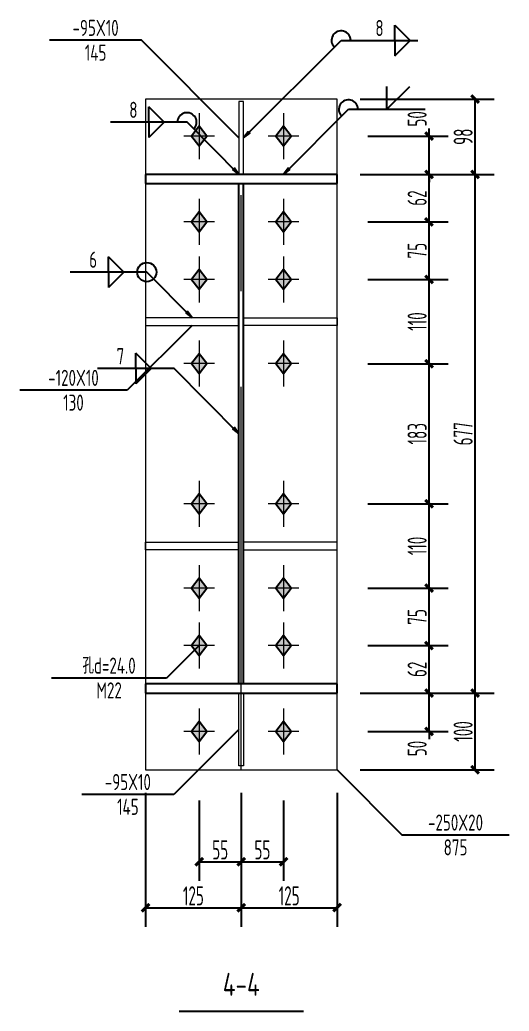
# Model space of a CAD drawing. Extents: x 447413 to 2975780, y -1432727 to 1301644.
# Drawn here: x 2662518 to 2668904, y -1145682 to -1132748 of the extents above; entities that cross this region are included whole.
import ezdxf
from ezdxf.enums import TextEntityAlignment as Align

# ---------------------------------------------------------------- set-up
doc = ezdxf.new("R2010")
doc.units = 0
doc.header["$LTSCALE"] = 1000
doc.header["$MEASUREMENT"] = 0
doc.linetypes.add('线型6', pattern=[8.75, 5, -1.25, 1.25, -1.25])
for name, color, linetype in [('10', 7, 'Continuous'), ('尺寸标注', 253, 'Continuous'), ('焊缝标注', 253, 'Continuous'), ('螺栓孔标注', 253, 'Continuous'), ('钢板标注', 253, 'Continuous')]:
    doc.layers.add(name, color=color, linetype=linetype)
doc.layers.add('20', color=2, linetype='Continuous', lineweight=18)
doc.styles.add('PkpmHz', font='Pkpmeng', dxfattribs={"width": 0.6, "bigfont": 'hztxt'})
doc.dimstyles.new('Pkpm_1.00', dxfattribs={"dimtxt": 250, "dimasz": 100, "dimexe": 250, "dimexo": 0.0625, "dimgap": 30, "dimtad": 1, "dimdec": 0, "dimrnd": 5, "dimzin": 0, "dimdsep": 46, "dimtxsty": 'PkpmHz', "dimblk1": 'ARCHTICK', "dimblk2": 'ARCHTICK', "dimsah": 1, "dimcen": 0.09, "dimadec": 0, "dimazin": 0, "dimtfac": 1, "dimtdec": 0, "dimtmove": 2, "dimatfit": 1, "dimfxl": 0, "dimtolj": 1, "dimtzin": 0, "dimarcsym": 0})

# ---------------------------------------------------------------- blocks, each defined once
blk = doc.blocks.new('_ArchTick')
at = {"color": 0, "linetype": 'ByBlock', "const_width": 0.4}
blk.add_lwpolyline([(-0.5, -0.5), (0.5, 0.5)], dxfattribs=at)
blk = doc.blocks.new('*D1105')
at = {"layer": 'Defpoints', "color": 0, "linetype": 'Continuous', "transparency": 16777216}
for p in [(2666658, -1134264), (2667858, -1134264), (2666658, -1134764)]:
    blk.add_point(p, dxfattribs=at)
at = {"layer": '尺寸标注', "color": 0, "linetype": 'Continuous', "lineweight": -2, "transparency": 16777216}
for p, q in [((2667858, -1134264), (2667858, -1134164)), ((2667058, -1134264), (2668108, -1134264)), ((2667858, -1134764), (2667858, -1134264)), ((2667058, -1134764), (2668108, -1134764)), ((2667858, -1134764), (2667858, -1134864))]:
    blk.add_line(p, q, dxfattribs=at)
at = {"layer": '尺寸标注', "color": 0, "linetype": 'Continuous', "lineweight": -2, "transparency": 16777216, "xscale": 100, "yscale": 100, "zscale": 100}
for p, rotation in [((2667858, -1134264), 270), ((2667858, -1134764), 90)]:
    blk.add_blockref('_ArchTick', p, dxfattribs=dict(at, rotation=rotation))
at = {"layer": '尺寸标注', "color": 0, "linetype": 'Continuous', "transparency": 16777216, "insert": (2667703, -1134040), "char_height": 250, "attachment_point": 5, "rotation": 90, "style": 'PkpmHz'}
blk.add_mtext('\\A1;50', dxfattribs=at)
blk = doc.blocks.new('*D1106')
at = {"layer": 'Defpoints', "color": 0, "linetype": 'Continuous', "transparency": 16777216}
for p in [(2666658, -1134764), (2667858, -1134764), (2666658, -1135384)]:
    blk.add_point(p, dxfattribs=at)
at = {"layer": '尺寸标注', "color": 0, "linetype": 'Continuous', "lineweight": -2, "transparency": 16777216}
for p, q in [((2667058, -1134764), (2668108, -1134764)), ((2667858, -1135384), (2667858, -1134764)), ((2667058, -1135384), (2668108, -1135384))]:
    blk.add_line(p, q, dxfattribs=at)
at = {"layer": '尺寸标注', "color": 0, "linetype": 'Continuous', "lineweight": -2, "transparency": 16777216, "xscale": 100, "yscale": 100, "zscale": 100}
for p, rotation in [((2667858, -1134764), 90), ((2667858, -1135384), 270)]:
    blk.add_blockref('_ArchTick', p, dxfattribs=dict(at, rotation=rotation))
at = {"layer": '尺寸标注', "color": 0, "linetype": 'Continuous', "transparency": 16777216, "insert": (2667703, -1135074), "char_height": 250, "attachment_point": 5, "rotation": 90, "style": 'PkpmHz'}
blk.add_mtext('\\A1;62', dxfattribs=at)
blk = doc.blocks.new('*D1107')
at = {"layer": 'Defpoints', "color": 0, "linetype": 'Continuous', "transparency": 16777216}
for p in [(2666658, -1136134), (2667858, -1136134), (2666658, -1137234)]:
    blk.add_point(p, dxfattribs=at)
at = {"layer": '尺寸标注', "color": 0, "linetype": 'Continuous', "lineweight": -2, "transparency": 16777216}
for p, q in [((2667058, -1136134), (2668108, -1136134)), ((2667858, -1137234), (2667858, -1136134)), ((2667058, -1137234), (2668108, -1137234))]:
    blk.add_line(p, q, dxfattribs=at)
at = {"layer": '尺寸标注', "color": 0, "linetype": 'Continuous', "lineweight": -2, "transparency": 16777216, "xscale": 100, "yscale": 100, "zscale": 100}
for p, rotation in [((2667858, -1136134), 90), ((2667858, -1137234), 270)]:
    blk.add_blockref('_ArchTick', p, dxfattribs=dict(at, rotation=rotation))
at = {"layer": '尺寸标注', "color": 0, "linetype": 'Continuous', "transparency": 16777216, "insert": (2667703, -1136684), "char_height": 250, "attachment_point": 5, "rotation": 90, "style": 'PkpmHz'}
blk.add_mtext('\\A1;110', dxfattribs=at)
blk = doc.blocks.new('*D1108')
at = {"layer": 'Defpoints', "color": 0, "linetype": 'Continuous', "transparency": 16777216}
for p in [(2666658, -1135384), (2667858, -1135384), (2666658, -1136134)]:
    blk.add_point(p, dxfattribs=at)
at = {"layer": '尺寸标注', "color": 0, "linetype": 'Continuous', "lineweight": -2, "transparency": 16777216}
for p, q in [((2667058, -1135384), (2668108, -1135384)), ((2667858, -1136134), (2667858, -1135384)), ((2667058, -1136134), (2668108, -1136134))]:
    blk.add_line(p, q, dxfattribs=at)
at = {"layer": '尺寸标注', "color": 0, "linetype": 'Continuous', "lineweight": -2, "transparency": 16777216, "xscale": 100, "yscale": 100, "zscale": 100}
for p, rotation in [((2667858, -1135384), 90), ((2667858, -1136134), 270)]:
    blk.add_blockref('_ArchTick', p, dxfattribs=dict(at, rotation=rotation))
at = {"layer": '尺寸标注', "color": 0, "linetype": 'Continuous', "transparency": 16777216, "insert": (2667703, -1135759), "char_height": 250, "attachment_point": 5, "rotation": 90, "style": 'PkpmHz'}
blk.add_mtext('\\A1;75', dxfattribs=at)
blk = doc.blocks.new('*D1109')
at = {"layer": 'Defpoints', "color": 0, "linetype": 'Continuous', "transparency": 16777216}
for p in [(2666658, -1141532), (2667858, -1141532), (2666658, -1142032)]:
    blk.add_point(p, dxfattribs=at)
at = {"layer": '尺寸标注', "color": 0, "linetype": 'Continuous', "lineweight": -2, "transparency": 16777216}
for p, q in [((2667058, -1141532), (2668108, -1141532)), ((2667858, -1141532), (2667858, -1141432)), ((2667858, -1142032), (2667858, -1141532)), ((2667058, -1142032), (2668108, -1142032)), ((2667858, -1142032), (2667858, -1142132))]:
    blk.add_line(p, q, dxfattribs=at)
at = {"layer": '尺寸标注', "color": 0, "linetype": 'Continuous', "lineweight": -2, "transparency": 16777216, "xscale": 100, "yscale": 100, "zscale": 100}
for p, rotation in [((2667858, -1141532), 270), ((2667858, -1142032), 90)]:
    blk.add_blockref('_ArchTick', p, dxfattribs=dict(at, rotation=rotation))
at = {"layer": '尺寸标注', "color": 0, "linetype": 'Continuous', "transparency": 16777216, "insert": (2667703, -1142255), "char_height": 250, "attachment_point": 5, "rotation": 90, "style": 'PkpmHz'}
blk.add_mtext('\\A1;50', dxfattribs=at)
blk = doc.blocks.new('*D1110')
at = {"layer": 'Defpoints', "color": 0, "linetype": 'Continuous', "transparency": 16777216}
for p in [(2666658, -1140912), (2667858, -1140912), (2666658, -1141532)]:
    blk.add_point(p, dxfattribs=at)
at = {"layer": '尺寸标注', "color": 0, "linetype": 'Continuous', "lineweight": -2, "transparency": 16777216}
for p, q in [((2667058, -1140912), (2668108, -1140912)), ((2667858, -1141532), (2667858, -1140912)), ((2667058, -1141532), (2668108, -1141532))]:
    blk.add_line(p, q, dxfattribs=at)
at = {"layer": '尺寸标注', "color": 0, "linetype": 'Continuous', "lineweight": -2, "transparency": 16777216, "xscale": 100, "yscale": 100, "zscale": 100}
for p, rotation in [((2667858, -1140912), 90), ((2667858, -1141532), 270)]:
    blk.add_blockref('_ArchTick', p, dxfattribs=dict(at, rotation=rotation))
at = {"layer": '尺寸标注', "color": 0, "linetype": 'Continuous', "transparency": 16777216, "insert": (2667703, -1141222), "char_height": 250, "attachment_point": 5, "rotation": 90, "style": 'PkpmHz'}
blk.add_mtext('\\A1;62', dxfattribs=at)
blk = doc.blocks.new('*D1111')
at = {"layer": 'Defpoints', "color": 0, "linetype": 'Continuous', "transparency": 16777216}
for p in [(2666658, -1140162), (2667858, -1140162), (2666658, -1140912)]:
    blk.add_point(p, dxfattribs=at)
at = {"layer": '尺寸标注', "color": 0, "linetype": 'Continuous', "lineweight": -2, "transparency": 16777216}
for p, q in [((2667058, -1140162), (2668108, -1140162)), ((2667858, -1140912), (2667858, -1140162)), ((2667058, -1140912), (2668108, -1140912))]:
    blk.add_line(p, q, dxfattribs=at)
at = {"layer": '尺寸标注', "color": 0, "linetype": 'Continuous', "lineweight": -2, "transparency": 16777216, "xscale": 100, "yscale": 100, "zscale": 100}
for p, rotation in [((2667858, -1140162), 90), ((2667858, -1140912), 270)]:
    blk.add_blockref('_ArchTick', p, dxfattribs=dict(at, rotation=rotation))
at = {"layer": '尺寸标注', "color": 0, "linetype": 'Continuous', "transparency": 16777216, "insert": (2667703, -1140537), "char_height": 250, "attachment_point": 5, "rotation": 90, "style": 'PkpmHz'}
blk.add_mtext('\\A1;75', dxfattribs=at)
blk = doc.blocks.new('*D1112')
at = {"layer": 'Defpoints', "color": 0, "linetype": 'Continuous', "transparency": 16777216}
for p in [(2666658, -1139062), (2667858, -1139062), (2666658, -1140162)]:
    blk.add_point(p, dxfattribs=at)
at = {"layer": '尺寸标注', "color": 0, "linetype": 'Continuous', "lineweight": -2, "transparency": 16777216}
for p, q in [((2667058, -1139062), (2668108, -1139062)), ((2667858, -1140162), (2667858, -1139062)), ((2667058, -1140162), (2668108, -1140162))]:
    blk.add_line(p, q, dxfattribs=at)
at = {"layer": '尺寸标注', "color": 0, "linetype": 'Continuous', "lineweight": -2, "transparency": 16777216, "xscale": 100, "yscale": 100, "zscale": 100}
for p, rotation in [((2667858, -1139062), 90), ((2667858, -1140162), 270)]:
    blk.add_blockref('_ArchTick', p, dxfattribs=dict(at, rotation=rotation))
at = {"layer": '尺寸标注', "color": 0, "linetype": 'Continuous', "transparency": 16777216, "insert": (2667703, -1139612), "char_height": 250, "attachment_point": 5, "rotation": 90, "style": 'PkpmHz'}
blk.add_mtext('\\A1;110', dxfattribs=at)
blk = doc.blocks.new('*D1113')
at = {"layer": 'Defpoints', "color": 0, "linetype": 'Continuous', "transparency": 16777216}
for p in [(2666658, -1137234), (2667858, -1137234), (2666658, -1139062)]:
    blk.add_point(p, dxfattribs=at)
at = {"layer": '尺寸标注', "color": 0, "linetype": 'Continuous', "lineweight": -2, "transparency": 16777216}
for p, q in [((2667058, -1137234), (2668108, -1137234)), ((2667858, -1139062), (2667858, -1137234)), ((2667058, -1139062), (2668108, -1139062))]:
    blk.add_line(p, q, dxfattribs=at)
at = {"layer": '尺寸标注', "color": 0, "linetype": 'Continuous', "lineweight": -2, "transparency": 16777216, "xscale": 100, "yscale": 100, "zscale": 100}
for p, rotation in [((2667858, -1137234), 90), ((2667858, -1139062), 270)]:
    blk.add_blockref('_ArchTick', p, dxfattribs=dict(at, rotation=rotation))
at = {"layer": '尺寸标注', "color": 0, "linetype": 'Continuous', "transparency": 16777216, "insert": (2667703, -1138148), "char_height": 250, "attachment_point": 5, "rotation": 90, "style": 'PkpmHz'}
blk.add_mtext('\\A1;183', dxfattribs=at)
blk = doc.blocks.new('*D1114')
at = {"layer": 'Defpoints', "color": 0, "linetype": 'Continuous', "transparency": 16777216}
for p in [(2664858, -1142532), (2665408, -1142532), (2665408, -1143732)]:
    blk.add_point(p, dxfattribs=at)
at = {"layer": '尺寸标注', "color": 0, "linetype": 'Continuous', "lineweight": -2, "transparency": 16777216}
for p, q in [((2664858, -1142932), (2664858, -1143982)), ((2665408, -1142932), (2665408, -1143982)), ((2664858, -1143732), (2665408, -1143732))]:
    blk.add_line(p, q, dxfattribs=at)
at = {"layer": '尺寸标注', "color": 0, "linetype": 'Continuous', "lineweight": -2, "transparency": 16777216, "xscale": 100, "yscale": 100, "zscale": 100, "rotation": 180}
blk.add_blockref('_ArchTick', (2664858, -1143732), dxfattribs=at)
at = {"layer": '尺寸标注', "color": 0, "linetype": 'Continuous', "lineweight": -2, "transparency": 16777216, "xscale": 100, "yscale": 100, "zscale": 100}
blk.add_blockref('_ArchTick', (2665408, -1143732), dxfattribs=at)
at = {"layer": '尺寸标注', "color": 0, "linetype": 'Continuous', "transparency": 16777216, "insert": (2665133, -1143577), "char_height": 250, "attachment_point": 5, "style": 'PkpmHz'}
blk.add_mtext('\\A1;55', dxfattribs=at)
blk = doc.blocks.new('*D1115')
at = {"layer": 'Defpoints', "color": 0, "linetype": 'Continuous', "transparency": 16777216}
for p in [(2665408, -1142532), (2665958, -1142532), (2665958, -1143732)]:
    blk.add_point(p, dxfattribs=at)
at = {"layer": '尺寸标注', "color": 0, "linetype": 'Continuous', "lineweight": -2, "transparency": 16777216}
for p, q in [((2665408, -1142932), (2665408, -1143982)), ((2665958, -1142932), (2665958, -1143982)), ((2665408, -1143732), (2665958, -1143732))]:
    blk.add_line(p, q, dxfattribs=at)
at = {"layer": '尺寸标注', "color": 0, "linetype": 'Continuous', "lineweight": -2, "transparency": 16777216, "xscale": 100, "yscale": 100, "zscale": 100, "rotation": 180}
blk.add_blockref('_ArchTick', (2665408, -1143732), dxfattribs=at)
at = {"layer": '尺寸标注', "color": 0, "linetype": 'Continuous', "lineweight": -2, "transparency": 16777216, "xscale": 100, "yscale": 100, "zscale": 100}
blk.add_blockref('_ArchTick', (2665958, -1143732), dxfattribs=at)
at = {"layer": '尺寸标注', "color": 0, "linetype": 'Continuous', "transparency": 16777216, "insert": (2665683, -1143577), "char_height": 250, "attachment_point": 5, "style": 'PkpmHz'}
blk.add_mtext('\\A1;55', dxfattribs=at)
blk = doc.blocks.new('*D1116')
at = {"layer": 'Defpoints', "color": 0, "linetype": 'Continuous', "transparency": 16777216}
for p in [(2664158, -1142532), (2665408, -1142532), (2665408, -1144332)]:
    blk.add_point(p, dxfattribs=at)
at = {"layer": '尺寸标注', "color": 0, "linetype": 'Continuous', "lineweight": -2, "transparency": 16777216}
for p, q in [((2664158, -1142832), (2664158, -1144582)), ((2665408, -1142832), (2665408, -1144582)), ((2664158, -1144332), (2665408, -1144332))]:
    blk.add_line(p, q, dxfattribs=at)
at = {"layer": '尺寸标注', "color": 0, "linetype": 'Continuous', "lineweight": -2, "transparency": 16777216, "xscale": 100, "yscale": 100, "zscale": 100, "rotation": 180}
blk.add_blockref('_ArchTick', (2664158, -1144332), dxfattribs=at)
at = {"layer": '尺寸标注', "color": 0, "linetype": 'Continuous', "lineweight": -2, "transparency": 16777216, "xscale": 100, "yscale": 100, "zscale": 100}
blk.add_blockref('_ArchTick', (2665408, -1144332), dxfattribs=at)
at = {"layer": '尺寸标注', "color": 0, "linetype": 'Continuous', "transparency": 16777216, "insert": (2664783, -1144177), "char_height": 250, "attachment_point": 5, "style": 'PkpmHz'}
blk.add_mtext('\\A1;125', dxfattribs=at)
blk = doc.blocks.new('*D1117')
at = {"layer": 'Defpoints', "color": 0, "linetype": 'Continuous', "transparency": 16777216}
for p in [(2665408, -1142532), (2666658, -1142532), (2666658, -1144332)]:
    blk.add_point(p, dxfattribs=at)
at = {"layer": '尺寸标注', "color": 0, "linetype": 'Continuous', "lineweight": -2, "transparency": 16777216}
for p, q in [((2665408, -1142832), (2665408, -1144582)), ((2666658, -1142832), (2666658, -1144582)), ((2665408, -1144332), (2666658, -1144332))]:
    blk.add_line(p, q, dxfattribs=at)
at = {"layer": '尺寸标注', "color": 0, "linetype": 'Continuous', "lineweight": -2, "transparency": 16777216, "xscale": 100, "yscale": 100, "zscale": 100, "rotation": 180}
blk.add_blockref('_ArchTick', (2665408, -1144332), dxfattribs=at)
at = {"layer": '尺寸标注', "color": 0, "linetype": 'Continuous', "lineweight": -2, "transparency": 16777216, "xscale": 100, "yscale": 100, "zscale": 100}
blk.add_blockref('_ArchTick', (2666658, -1144332), dxfattribs=at)
at = {"layer": '尺寸标注', "color": 0, "linetype": 'Continuous', "transparency": 16777216, "insert": (2666033, -1144177), "char_height": 250, "attachment_point": 5, "style": 'PkpmHz'}
blk.add_mtext('\\A1;125', dxfattribs=at)
blk = doc.blocks.new('*D1118')
at = {"layer": 'Defpoints', "color": 0, "linetype": 'Continuous', "transparency": 16777216}
for p in [(2666658, -1141532), (2668458, -1141532), (2666658, -1142532)]:
    blk.add_point(p, dxfattribs=at)
at = {"layer": '尺寸标注', "color": 0, "linetype": 'Continuous', "lineweight": -2, "transparency": 16777216}
for p, q in [((2666958, -1141532), (2668708, -1141532)), ((2668458, -1142532), (2668458, -1141532)), ((2666958, -1142532), (2668708, -1142532))]:
    blk.add_line(p, q, dxfattribs=at)
at = {"layer": '尺寸标注', "color": 0, "linetype": 'Continuous', "lineweight": -2, "transparency": 16777216, "xscale": 100, "yscale": 100, "zscale": 100}
for p, rotation in [((2668458, -1141532), 90), ((2668458, -1142532), 270)]:
    blk.add_blockref('_ArchTick', p, dxfattribs=dict(at, rotation=rotation))
at = {"layer": '尺寸标注', "color": 0, "linetype": 'Continuous', "transparency": 16777216, "insert": (2668303, -1142032), "char_height": 250, "attachment_point": 5, "rotation": 90, "style": 'PkpmHz'}
blk.add_mtext('\\A1;100', dxfattribs=at)
blk = doc.blocks.new('*D1119')
at = {"layer": 'Defpoints', "color": 0, "linetype": 'Continuous', "transparency": 16777216}
for p in [(2666658, -1134764), (2668458, -1134764), (2666658, -1141532)]:
    blk.add_point(p, dxfattribs=at)
at = {"layer": '尺寸标注', "color": 0, "linetype": 'Continuous', "lineweight": -2, "transparency": 16777216}
for p, q in [((2666958, -1134764), (2668708, -1134764)), ((2668458, -1141532), (2668458, -1134764)), ((2666958, -1141532), (2668708, -1141532))]:
    blk.add_line(p, q, dxfattribs=at)
at = {"layer": '尺寸标注', "color": 0, "linetype": 'Continuous', "lineweight": -2, "transparency": 16777216, "xscale": 100, "yscale": 100, "zscale": 100}
for p, rotation in [((2668458, -1134764), 90), ((2668458, -1141532), 270)]:
    blk.add_blockref('_ArchTick', p, dxfattribs=dict(at, rotation=rotation))
at = {"layer": '尺寸标注', "color": 0, "linetype": 'Continuous', "transparency": 16777216, "insert": (2668303, -1138148), "char_height": 250, "attachment_point": 5, "rotation": 90, "style": 'PkpmHz'}
blk.add_mtext('\\A1;677', dxfattribs=at)
blk = doc.blocks.new('*D1120')
at = {"layer": 'Defpoints', "color": 0, "linetype": 'Continuous', "transparency": 16777216}
for p in [(2666658, -1133782), (2668458, -1133782), (2666658, -1134764)]:
    blk.add_point(p, dxfattribs=at)
at = {"layer": '尺寸标注', "color": 0, "linetype": 'Continuous', "lineweight": -2, "transparency": 16777216}
for p, q in [((2666958, -1133782), (2668708, -1133782)), ((2668458, -1134764), (2668458, -1133782)), ((2666958, -1134764), (2668708, -1134764))]:
    blk.add_line(p, q, dxfattribs=at)
at = {"layer": '尺寸标注', "color": 0, "linetype": 'Continuous', "lineweight": -2, "transparency": 16777216, "xscale": 100, "yscale": 100, "zscale": 100}
for p, rotation in [((2668458, -1133782), 90), ((2668458, -1134764), 270)]:
    blk.add_blockref('_ArchTick', p, dxfattribs=dict(at, rotation=rotation))
at = {"layer": '尺寸标注', "color": 0, "linetype": 'Continuous', "transparency": 16777216, "insert": (2668303, -1134273), "char_height": 250, "attachment_point": 5, "rotation": 90, "style": 'PkpmHz'}
blk.add_mtext('\\A1;98', dxfattribs=at)

msp = doc.modelspace()

# ---------------------------------------------------------------- hatches: boundary and pattern name
at = {"layer": '10'}
for points in [[(2664857.9, -1134133.6), (2664757.9, -1134263.6), (2664857.9, -1134393.6), (2664957.9, -1134263.6)], [(2665957.9, -1134133.6), (2665857.9, -1134263.6), (2665957.9, -1134393.6), (2666057.9, -1134263.6)], [(2664857.9, -1135253.6), (2664757.9, -1135383.6), (2664857.9, -1135513.6), (2664957.9, -1135383.6)], [(2665957.9, -1135253.6), (2665857.9, -1135383.6), (2665957.9, -1135513.6), (2666057.9, -1135383.6)], [(2664857.9, -1136003.6), (2664757.9, -1136133.6), (2664857.9, -1136263.6), (2664957.9, -1136133.6)], [(2665957.9, -1136003.6), (2665857.9, -1136133.6), (2665957.9, -1136263.6), (2666057.9, -1136133.6)], [(2664857.9, -1137103.6), (2664757.9, -1137233.6), (2664857.9, -1137363.6), (2664957.9, -1137233.6)], [(2665957.9, -1137103.6), (2665857.9, -1137233.6), (2665957.9, -1137363.6), (2666057.9, -1137233.6)], [(2664857.9, -1138931.6), (2664757.9, -1139061.6), (2664857.9, -1139191.6), (2664957.9, -1139061.6)], [(2665957.9, -1138931.6), (2665857.9, -1139061.6), (2665957.9, -1139191.6), (2666057.9, -1139061.6)], [(2664857.9, -1140031.6), (2664757.9, -1140161.6), (2664857.9, -1140291.6), (2664957.9, -1140161.6)], [(2665957.9, -1140031.6), (2665857.9, -1140161.6), (2665957.9, -1140291.6), (2666057.9, -1140161.6)], [(2664857.9, -1140781.6), (2664757.9, -1140911.6), (2664857.9, -1141041.6), (2664957.9, -1140911.6)], [(2665957.9, -1140781.6), (2665857.9, -1140911.6), (2665957.9, -1141041.6), (2666057.9, -1140911.6)], [(2664857.9, -1141901.6), (2664757.9, -1142031.6), (2664857.9, -1142161.6), (2664957.9, -1142031.6)], [(2665957.9, -1141901.6), (2665857.9, -1142031.6), (2665957.9, -1142161.6), (2666057.9, -1142031.6)]]:
    msp.add_hatch(color=1, dxfattribs=at).paths.add_polyline_path(points)
at = {"layer": '焊缝标注'}
for points in [[(2665437.9, -1134288.6), (2665519.2, -1134228.5), (2665498, -1134207.3)], [(2665377.9, -1134763.6), (2665317.9, -1134682.2), (2665296.6, -1134703.3)], [(2665957.9, -1134763.6), (2666039.2, -1134703.5), (2666018, -1134682.3)], [(2664767.9, -1136633.6), (2664707.9, -1136552.2), (2664686.6, -1136573.3)], [(2665377.9, -1138147.6), (2665317.9, -1138066.2), (2665296.6, -1138087.4)]]:
    msp.add_hatch(color=256, dxfattribs=at).paths.add_polyline_path(points)

# ---------------------------------------------------------------- linework, layer by layer
at = {"layer": '10', "linetype": '线型6', "lineweight": 18}
msp.add_line((2665407.9, -1142536.7, 126000), (2665407.9, -1133776.7, 126000), dxfattribs=at)
at = {"layer": '10', "color": 9, "lineweight": 18}
for p, q in [((2664857.9, -1133963.6, 126000), (2664857.9, -1134563.6, 126000)), ((2665957.9, -1133963.6, 126000), (2665957.9, -1134563.6, 126000)), ((2665057.9, -1134263.6, 126000), (2664657.9, -1134263.6, 126000)), ((2666157.9, -1134263.6, 126000), (2665757.9, -1134263.6, 126000)), ((2664857.9, -1135083.6, 126000), (2664857.9, -1135683.6, 126000)), ((2665957.9, -1135083.6, 126000), (2665957.9, -1135683.6, 126000)), ((2665057.9, -1135383.6, 126000), (2664657.9, -1135383.6, 126000)), ((2666157.9, -1135383.6, 126000), (2665757.9, -1135383.6, 126000)), ((2664857.9, -1135833.6, 126000), (2664857.9, -1136433.6, 126000)), ((2665957.9, -1135833.6, 126000), (2665957.9, -1136433.6, 126000)), ((2665057.9, -1136133.6, 126000), (2664657.9, -1136133.6, 126000)), ((2666157.9, -1136133.6, 126000), (2665757.9, -1136133.6, 126000)), ((2664857.9, -1136933.6, 126000), (2664857.9, -1137533.6, 126000)), ((2665957.9, -1136933.6, 126000), (2665957.9, -1137533.6, 126000)), ((2665057.9, -1137233.6, 126000), (2664657.9, -1137233.6, 126000)), ((2666157.9, -1137233.6, 126000), (2665757.9, -1137233.6, 126000)), ((2664857.9, -1138761.6, 126000), (2664857.9, -1139361.6, 126000)), ((2665957.9, -1138761.6, 126000), (2665957.9, -1139361.6, 126000)), ((2665057.9, -1139061.6, 126000), (2664657.9, -1139061.6, 126000)), ((2666157.9, -1139061.6, 126000), (2665757.9, -1139061.6, 126000)), ((2664857.9, -1139861.6, 126000), (2664857.9, -1140461.6, 126000)), ((2665957.9, -1139861.6, 126000), (2665957.9, -1140461.6, 126000)), ((2665057.9, -1140161.6, 126000), (2664657.9, -1140161.6, 126000)), ((2666157.9, -1140161.6, 126000), (2665757.9, -1140161.6, 126000)), ((2664857.9, -1140611.6, 126000), (2664857.9, -1141211.6, 126000)), ((2665957.9, -1140611.6, 126000), (2665957.9, -1141211.6, 126000)), ((2665057.9, -1140911.6, 126000), (2664657.9, -1140911.6, 126000)), ((2666157.9, -1140911.6, 126000), (2665757.9, -1140911.6, 126000)), ((2664857.9, -1141731.6, 126000), (2664857.9, -1142331.6, 126000)), ((2665957.9, -1141731.6, 126000), (2665957.9, -1142331.6, 126000)), ((2665057.9, -1142031.6, 126000), (2664657.9, -1142031.6, 126000)), ((2666157.9, -1142031.6, 126000), (2665757.9, -1142031.6, 126000))]:
    msp.add_line(p, q, dxfattribs=at)
at = {"layer": '10', "color": 3}
for p, q in [((2666657.9, -1134763.6, 126000), (2664157.9, -1134763.6, 126000)), ((2664157.9, -1134763.6, 126000), (2664157.9, -1134883.6, 126000)), ((2666657.9, -1134883.6, 126000), (2666657.9, -1134763.6, 126000)), ((2664157.9, -1134883.6, 126000), (2666657.9, -1134883.6, 126000)), ((2665377.9, -1141411.6, 126000), (2665377.9, -1134883.6, 126000)), ((2665437.9, -1141411.6, 126000), (2665437.9, -1134883.6, 126000)), ((2666657.9, -1141411.6, 126000), (2664157.9, -1141411.6, 126000)), ((2664157.9, -1141411.6, 126000), (2664157.9, -1141531.6, 126000)), ((2666657.9, -1141531.6, 126000), (2666657.9, -1141411.6, 126000)), ((2664157.9, -1141531.6, 126000), (2666657.9, -1141531.6, 126000))]:
    msp.add_line(p, q, dxfattribs=at)
at = {"layer": '10'}
msp.add_line((2664597.9, -1145681.7, 126000), (2666217.9, -1145681.7, 126000), dxfattribs=at)
at = {"layer": '10', "color": 1, "linetype": 'Continuous', "elevation": 126000}
for points in [[(2664857.9, -1134133.6), (2664757.9, -1134263.6), (2664857.9, -1134393.6), (2664957.9, -1134263.6)], [(2665957.9, -1134133.6), (2665857.9, -1134263.6), (2665957.9, -1134393.6), (2666057.9, -1134263.6)], [(2664857.9, -1135253.6), (2664757.9, -1135383.6), (2664857.9, -1135513.6), (2664957.9, -1135383.6)], [(2665957.9, -1135253.6), (2665857.9, -1135383.6), (2665957.9, -1135513.6), (2666057.9, -1135383.6)], [(2664857.9, -1136003.6), (2664757.9, -1136133.6), (2664857.9, -1136263.6), (2664957.9, -1136133.6)], [(2665957.9, -1136003.6), (2665857.9, -1136133.6), (2665957.9, -1136263.6), (2666057.9, -1136133.6)], [(2664857.9, -1137103.6), (2664757.9, -1137233.6), (2664857.9, -1137363.6), (2664957.9, -1137233.6)], [(2665957.9, -1137103.6), (2665857.9, -1137233.6), (2665957.9, -1137363.6), (2666057.9, -1137233.6)], [(2664857.9, -1138931.6), (2664757.9, -1139061.6), (2664857.9, -1139191.6), (2664957.9, -1139061.6)], [(2665957.9, -1138931.6), (2665857.9, -1139061.6), (2665957.9, -1139191.6), (2666057.9, -1139061.6)], [(2664857.9, -1140031.6), (2664757.9, -1140161.6), (2664857.9, -1140291.6), (2664957.9, -1140161.6)], [(2665957.9, -1140031.6), (2665857.9, -1140161.6), (2665957.9, -1140291.6), (2666057.9, -1140161.6)], [(2664857.9, -1140781.6), (2664757.9, -1140911.6), (2664857.9, -1141041.6), (2664957.9, -1140911.6)], [(2665957.9, -1140781.6), (2665857.9, -1140911.6), (2665957.9, -1141041.6), (2666057.9, -1140911.6)], [(2664857.9, -1141901.6), (2664757.9, -1142031.6), (2664857.9, -1142161.6), (2664957.9, -1142031.6)], [(2665957.9, -1141901.6), (2665857.9, -1142031.6), (2665957.9, -1142161.6), (2666057.9, -1142031.6)]]:
    msp.add_lwpolyline(points, close=True, dxfattribs=at)
at = {"layer": '20'}
for p, q in [((2666657.9, -1133781.7, 126000), (2664157.9, -1133781.7, 126000)), ((2664157.9, -1133781.7, 126000), (2664157.9, -1142531.7, 126000)), ((2666657.9, -1142531.7, 126000), (2666657.9, -1133781.7, 126000)), ((2665437.9, -1133813.6, 126000), (2665377.9, -1133813.6, 126000)), ((2665377.9, -1133813.6, 126000), (2665377.9, -1134763.6, 126000)), ((2665437.9, -1134763.6, 126000), (2665437.9, -1133813.6, 126000)), ((2665377.9, -1134763.6, 126000), (2665437.9, -1134763.6, 126000)), ((2665377.9, -1136633.6, 126000), (2664157.9, -1136633.6, 126000)), ((2664157.9, -1136633.6, 126000), (2664157.9, -1136733.6, 126000)), ((2665377.9, -1136733.6, 126000), (2665377.9, -1136633.6, 126000)), ((2665437.9, -1136633.6, 126000), (2666657.9, -1136633.6, 126000)), ((2665437.9, -1136733.6, 126000), (2665437.9, -1136633.6, 126000)), ((2666657.9, -1136633.6, 126000), (2666657.9, -1136733.6, 126000)), ((2664157.9, -1136733.6, 126000), (2665377.9, -1136733.6, 126000)), ((2666657.9, -1136733.6, 126000), (2665437.9, -1136733.6, 126000)), ((2664157.9, -1139661.6, 126000), (2664157.9, -1139561.6, 126000)), ((2664157.9, -1139561.6, 126000), (2665377.9, -1139561.6, 126000)), ((2665377.9, -1139561.6, 126000), (2665377.9, -1139661.6, 126000)), ((2666657.9, -1139561.6, 126000), (2665437.9, -1139561.6, 126000)), ((2665437.9, -1139561.6, 126000), (2665437.9, -1139661.6, 126000)), ((2666657.9, -1139661.6, 126000), (2666657.9, -1139561.6, 126000)), ((2665377.9, -1139661.6, 126000), (2664157.9, -1139661.6, 126000)), ((2665437.9, -1139661.6, 126000), (2666657.9, -1139661.6, 126000)), ((2665377.9, -1141531.6, 126000), (2665437.9, -1141531.6, 126000)), ((2665377.9, -1142481.6, 126000), (2665377.9, -1141531.6, 126000)), ((2665437.9, -1141531.6, 126000), (2665437.9, -1142481.6, 126000)), ((2664157.9, -1142531.7, 126000), (2666657.9, -1142531.7, 126000)), ((2665437.9, -1142481.6, 126000), (2665377.9, -1142481.6, 126000))]:
    msp.add_line(p, q, dxfattribs=at)
at = {"layer": '焊缝标注'}
for p, q in [((2667411.2, -1132816.3, 126000), (2667611.2, -1133016.3, 126000)), ((2667411.2, -1133016.3, 126000), (2667411.2, -1132816.3, 126000)), ((2665437.9, -1134288.6, 126000), (2666711.2, -1133016.3, 126000)), ((2666711.2, -1133016.3, 126000), (2667711.2, -1133016.3, 126000)), ((2667411.2, -1133216.3, 126000), (2667611.2, -1133016.3, 126000)), ((2667411.2, -1133016.3, 126000), (2667411.2, -1133216.3, 126000)), ((2667306.7, -1133915.4, 126000), (2667306.7, -1133615.4, 126000)), ((2667306.7, -1133915.4, 126000), (2667606.7, -1133615.4, 126000)), ((2664399.9, -1134083.9, 126000), (2664199.9, -1133883.9, 126000)), ((2664199.9, -1134083.9, 126000), (2664199.9, -1133883.9, 126000)), ((2665957.9, -1134763.6, 126000), (2666806.7, -1133915.4, 126000)), ((2666806.7, -1133915.4, 126000), (2667806.7, -1133915.4, 126000)), ((2664699.9, -1134083.9, 126000), (2663699.9, -1134083.9, 126000)), ((2664399.9, -1134083.9, 126000), (2664199.9, -1134283.9, 126000)), ((2664199.9, -1134083.9, 126000), (2664199.9, -1134283.9, 126000)), ((2665377.9, -1134763.6, 126000), (2664699.9, -1134083.9, 126000)), ((2663874.6, -1136038.9, 126000), (2663674.6, -1135838.9, 126000)), ((2663674.6, -1136038.9, 126000), (2663674.6, -1135838.9, 126000)), ((2664174.6, -1136038.9, 126000), (2663174.6, -1136038.9, 126000)), ((2663874.6, -1136038.9, 126000), (2663674.6, -1136238.9, 126000)), ((2663674.6, -1136038.9, 126000), (2663674.6, -1136238.9, 126000)), ((2664767.9, -1136633.6, 126000), (2664174.6, -1136038.9, 126000)), ((2664230.4, -1137298.1, 126000), (2664030.4, -1137098.1, 126000)), ((2664030.4, -1137298.1, 126000), (2664030.4, -1137098.1, 126000)), ((2664530.4, -1137298.1, 126000), (2663530.4, -1137298.1, 126000)), ((2664230.4, -1137298.1, 126000), (2664030.4, -1137498.1, 126000)), ((2664030.4, -1137298.1, 126000), (2664030.4, -1137498.1, 126000)), ((2665377.9, -1138147.6, 126000), (2664530.4, -1137298.1, 126000))]:
    msp.add_line(p, q, dxfattribs=at)
at = {"layer": '焊缝标注', "linetype": 'Continuous', "elevation": 126000}
for points in [[(2665437.9, -1134288.6), (2665519.2, -1134228.5), (2665498, -1134207.3)], [(2665377.9, -1134763.6), (2665317.9, -1134682.2), (2665296.6, -1134703.3)], [(2665957.9, -1134763.6), (2666039.2, -1134703.5), (2666018, -1134682.3)], [(2664767.9, -1136633.6), (2664707.9, -1136552.2), (2664686.6, -1136573.3)], [(2665377.9, -1138147.6), (2665317.9, -1138066.2), (2665296.6, -1138087.4)]]:
    msp.add_lwpolyline(points, close=True, dxfattribs=at)
at = {"layer": '焊缝标注'}
msp.add_circle((2664174.6, -1136038.9, 126000), 125, dxfattribs=at)
for centre, start, end in [((2666711.2, -1133016.3, 126000), 0, 224.97719), ((2666806.7, -1133915.4, 126000), 0, 224.9772), ((2664699.9, -1134083.9, 126000), 314.93158, 180)]:
    msp.add_arc(centre, 125, start, end, dxfattribs=at)
at = {"layer": '螺栓孔标注'}
for p, q in [((2664857.9, -1140911.6, 126000), (2664432.8, -1141335.1, 126000)), ((2664432.8, -1141335.1, 126000), (2662932.8, -1141335.1, 126000))]:
    msp.add_line(p, q, dxfattribs=at)
at = {"layer": '螺栓孔标注', "const_width": 0.1, "elevation": 126000}
msp.add_lwpolyline([(2664857.9, -1140911.6, 1), (2664857.8, -1140911.6, 1)], format="xyb", close=True, dxfattribs=at)
at = {"layer": '钢板标注'}
for p, q in [((2664106.6, -1133014.2, 126000), (2662906.6, -1133014.2, 126000)), ((2665377.9, -1134288.6, 126000), (2664106.6, -1133014.2, 126000)), ((2664767.9, -1136733.6, 126000), (2663917.7, -1137580.4, 126000)), ((2663917.7, -1137580.4, 126000), (2662517.7, -1137580.4, 126000)), ((2665377.9, -1142006.6, 126000), (2664527.7, -1142853.5, 126000)), ((2666657.9, -1142531.7, 126000), (2667504, -1143382.5, 126000)), ((2664527.7, -1142853.5, 126000), (2663327.7, -1142853.5, 126000)), ((2667504, -1143382.5, 126000), (2668904, -1143382.5, 126000))]:
    msp.add_line(p, q, dxfattribs=at)
at = {"layer": '钢板标注', "const_width": 0.1, "elevation": 126000}
for points in [[(2665377.9, -1134288.6, 1), (2665377.8, -1134288.6, 1)], [(2664767.9, -1136733.6, 1), (2664767.8, -1136733.6, 1)], [(2665377.9, -1142006.6, 1), (2665377.8, -1142006.6, 1)], [(2666657.9, -1142531.7, 1), (2666657.8, -1142531.7, 1)]]:
    msp.add_lwpolyline(points, format="xyb", close=True, dxfattribs=at)

# ---------------------------------------------------------------- texts
at = {"layer": '10', "style": 'PkpmHz', "width": 0.77}
msp.add_text('4-4', height=300, dxfattribs=at).set_placement((2665407.9, -1145331.7, 126000), align=Align.MIDDLE_CENTER)
at = {"layer": '焊缝标注', "style": 'PkpmHz', "width": 0.71}
for s, p in [('8', (2667211.2, -1132959.7, 126000)), ('8', (2663999.9, -1134027.3, 126000)), ('6', (2663474.6, -1135982.3, 126000)), ('7', (2663830.4, -1137241.4, 126000))]:
    msp.add_text(s, height=210, dxfattribs=at).set_placement(p, align=Align.CENTER)
at = {"layer": '螺栓孔标注', "style": 'PkpmHz', "width": 0.71}
msp.add_text('孔d=24.0', height=210, dxfattribs=at).set_placement((2663682.8, -1141278.5, 126000), align=Align.CENTER)
msp.add_text('M22', height=210, dxfattribs=at).set_placement((2663682.8, -1141391.7, 126000), align=Align.TOP_CENTER)
at = {"layer": '钢板标注', "style": 'PkpmHz', "width": 0.71}
for s, p in [('-95X10', (2663506.6, -1132957.6, 126000)), ('-120X10', (2663217.7, -1137523.8, 126000)), ('-95X10', (2663927.7, -1142796.9, 126000)), ('-250X20', (2668204, -1143325.9, 126000))]:
    msp.add_text(s, height=210, dxfattribs=at).set_placement(p, align=Align.CENTER)
for s, p in [('145', (2663506.6, -1133070.9, 126000)), ('130', (2663217.7, -1137637, 126000)), ('145', (2663927.7, -1142910.1, 126000)), ('875', (2668204, -1143439.2, 126000))]:
    msp.add_text(s, height=210, dxfattribs=at).set_placement(p, align=Align.TOP_CENTER)

# ---------------------------------------------------------------- dimensions: what is measured, and where the dimension line sits
at = {"layer": '尺寸标注', "linetype": 'Continuous'}
for base, p1, p2, text, override, picture, middle in [((2668457.9, -1133781.7, 126000), (2666657.9, -1134763.6, 126000), (2666657.9, -1133781.7, 126000), '98', {"dimexo": 300, "dimtih": 0, "dimtoh": 0}, '*D1120', (2668302.9, -1134272.6, 126000)), ((2667857.9, -1134763.6, 126000), (2666657.9, -1135383.6, 126000), (2666657.9, -1134763.6, 126000), '62', {"dimexo": 400, "dimtih": 0, "dimtoh": 0}, '*D1106', (2667702.9, -1135073.6, 126000)), ((2668457.9, -1134763.6, 126000), (2666657.9, -1141531.6, 126000), (2666657.9, -1134763.6, 126000), '677', {"dimexo": 300, "dimtih": 0, "dimtoh": 0}, '*D1119', (2668302.9, -1138147.6, 126000)), ((2667857.9, -1135383.6, 126000), (2666657.9, -1136133.6, 126000), (2666657.9, -1135383.6, 126000), '75', {"dimexo": 400, "dimtih": 0, "dimtoh": 0}, '*D1108', (2667702.9, -1135758.6, 126000)), ((2667857.9, -1136133.6, 126000), (2666657.9, -1137233.6, 126000), (2666657.9, -1136133.6, 126000), '110', {"dimexo": 400, "dimtih": 0, "dimtoh": 0}, '*D1107', (2667702.9, -1136683.6, 126000)), ((2667857.9, -1137233.6, 126000), (2666657.9, -1139061.6, 126000), (2666657.9, -1137233.6, 126000), '183', {"dimexo": 400, "dimtih": 0, "dimtoh": 0}, '*D1113', (2667702.9, -1138147.6, 126000)), ((2667857.9, -1139061.6, 126000), (2666657.9, -1140161.6, 126000), (2666657.9, -1139061.6, 126000), '110', {"dimexo": 400, "dimtih": 0, "dimtoh": 0}, '*D1112', (2667702.9, -1139611.6, 126000)), ((2667857.9, -1140161.6, 126000), (2666657.9, -1140911.6, 126000), (2666657.9, -1140161.6, 126000), '75', {"dimexo": 400, "dimtih": 0, "dimtoh": 0}, '*D1111', (2667702.9, -1140536.6, 126000)), ((2667857.9, -1140911.6, 126000), (2666657.9, -1141531.6, 126000), (2666657.9, -1140911.6, 126000), '62', {"dimexo": 400, "dimtih": 0, "dimtoh": 0}, '*D1110', (2667702.9, -1141221.6, 126000)), ((2668457.9, -1141531.6, 126000), (2666657.9, -1142531.7, 126000), (2666657.9, -1141531.6, 126000), '100', {"dimexo": 300, "dimtih": 0, "dimtoh": 0}, '*D1118', (2668302.9, -1142031.7, 126000))]:
    dim = msp.add_linear_dim(base=base, p1=p1, p2=p2, angle=90, text=text, dimstyle='Pkpm_1.00', override=override, dxfattribs=at)
    dim.commit()
    dim.dimension.update_dxf_attribs({"geometry": picture, "text_midpoint": middle})
for base, p1, p2, picture, middle in [((2667857.9, -1134263.6, 126000), (2666657.9, -1134763.6, 126000), (2666657.9, -1134263.6, 126000), '*D1105', (2667702.6, -1134039.9, 126000)), ((2667857.9, -1141531.6, 126000), (2666657.9, -1142031.6, 126000), (2666657.9, -1141531.6, 126000), '*D1109', (2667702.6, -1142255.3, 126000))]:
    dim = msp.add_linear_dim(base=base, p1=p1, p2=p2, angle=90, text='50', dimstyle='Pkpm_1.00', override={"dimexo": 400, "dimtih": 0, "dimtoh": 0}, dxfattribs=at)
    dim.commit()
    dim.dimension.update_dxf_attribs({"geometry": picture, "text_midpoint": middle, "dimtype": 128})
for base, p1, p2, text, override, picture, middle in [((2665407.9, -1144331.7, 126000), (2664157.9, -1142531.7, 126000), (2665407.9, -1142531.7, 126000), '125', {"dimexo": 300, "dimtih": 0, "dimtoh": 0}, '*D1116', (2664782.9, -1144176.7, 126000)), ((2665407.9, -1143731.7, 126000), (2664857.9, -1142531.7, 126000), (2665407.9, -1142531.7, 126000), '55', {"dimexo": 400, "dimtih": 0, "dimtoh": 0}, '*D1114', (2665132.9, -1143576.7, 126000)), ((2665957.9, -1143731.7, 126000), (2665407.9, -1142531.7, 126000), (2665957.9, -1142531.7, 126000), '55', {"dimexo": 400, "dimtih": 0, "dimtoh": 0}, '*D1115', (2665682.9, -1143576.7, 126000)), ((2666657.9, -1144331.7, 126000), (2665407.9, -1142531.7, 126000), (2666657.9, -1142531.7, 126000), '125', {"dimexo": 300, "dimtih": 0, "dimtoh": 0}, '*D1117', (2666032.9, -1144176.7, 126000))]:
    dim = msp.add_linear_dim(base=base, p1=p1, p2=p2, text=text, dimstyle='Pkpm_1.00', override=override, dxfattribs=at)
    dim.commit()
    dim.dimension.update_dxf_attribs({"geometry": picture, "text_midpoint": middle})

doc.saveas('drawing.dxf')
